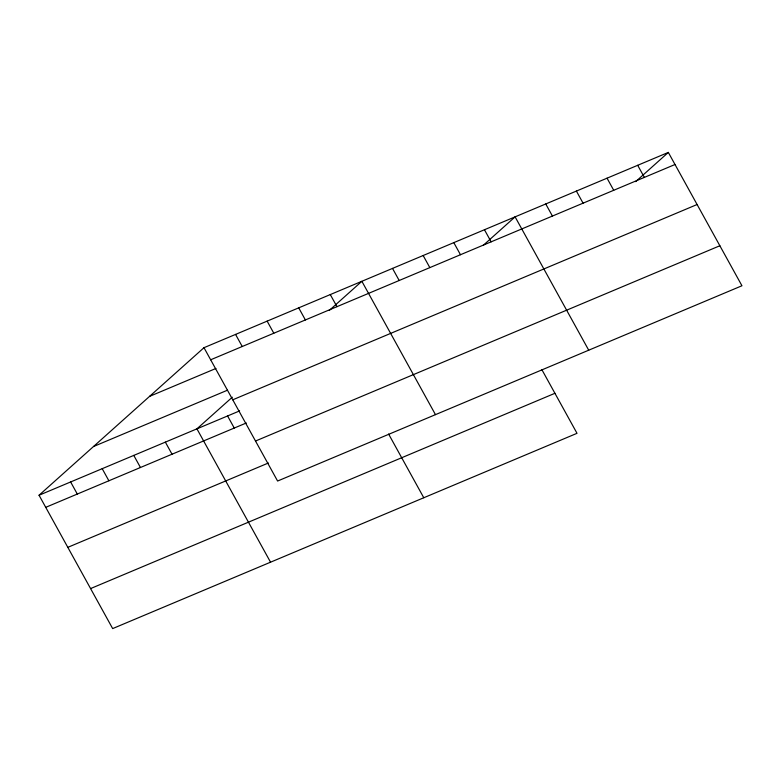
<?xml version="1.0" encoding="UTF-8"?>
<svg xmlns="http://www.w3.org/2000/svg" width="781" height="781" viewBox="0 0 781 781"><rect width="100%" height="100%" fill="white"/><g stroke="black" fill="none" stroke-linecap="round" stroke-linejoin="round"><path stroke-width="1.17" d="M541.838 369.589L577.013 433.309L112.669 628.588L39.05 495.242L203.987 347.691L668.331 152.412L741.95 285.758L277.597 481.037L203.987 347.691M232.308 397.197L196.929 428.847L270.548 562.193M329.201 310.506L361.867 281.297L435.476 414.643M483.351 245.254L515.099 216.854L588.718 350.2M635.675 181.622L668.331 152.412M210.655 359.787L675.009 164.508M149.552 396.377L215.976 368.447M93.476 446.547L227.408 390.227M232.748 399.804L697.101 204.515M39.05 495.242L239.621 410.894M45.728 507.338L246.298 422.99M255.504 441.031L719.857 245.751M67.82 547.344L268.381 463.006M90.576 588.581L554.93 393.292M637.687 165.299L644.364 177.394M607.042 178.185L613.72 190.281M576.398 191.072L583.065 203.167M545.743 203.958L552.421 216.054M484.454 229.741L491.132 241.837M453.8 242.627L460.478 254.723M423.156 255.514L429.833 267.61M392.511 268.4L399.189 280.496M330.285 294.574L336.962 306.669M388.606 434.031L423.78 497.751M298.713 307.851L305.391 319.946M267.131 321.128L273.809 333.223M235.559 334.405L242.237 346.5M227.574 415.951L234.251 428.047M165.357 442.124L172.035 454.22M133.776 455.401L140.453 467.497M102.204 468.678L108.881 480.774M70.622 481.955L77.299 494.051"/></g></svg>
